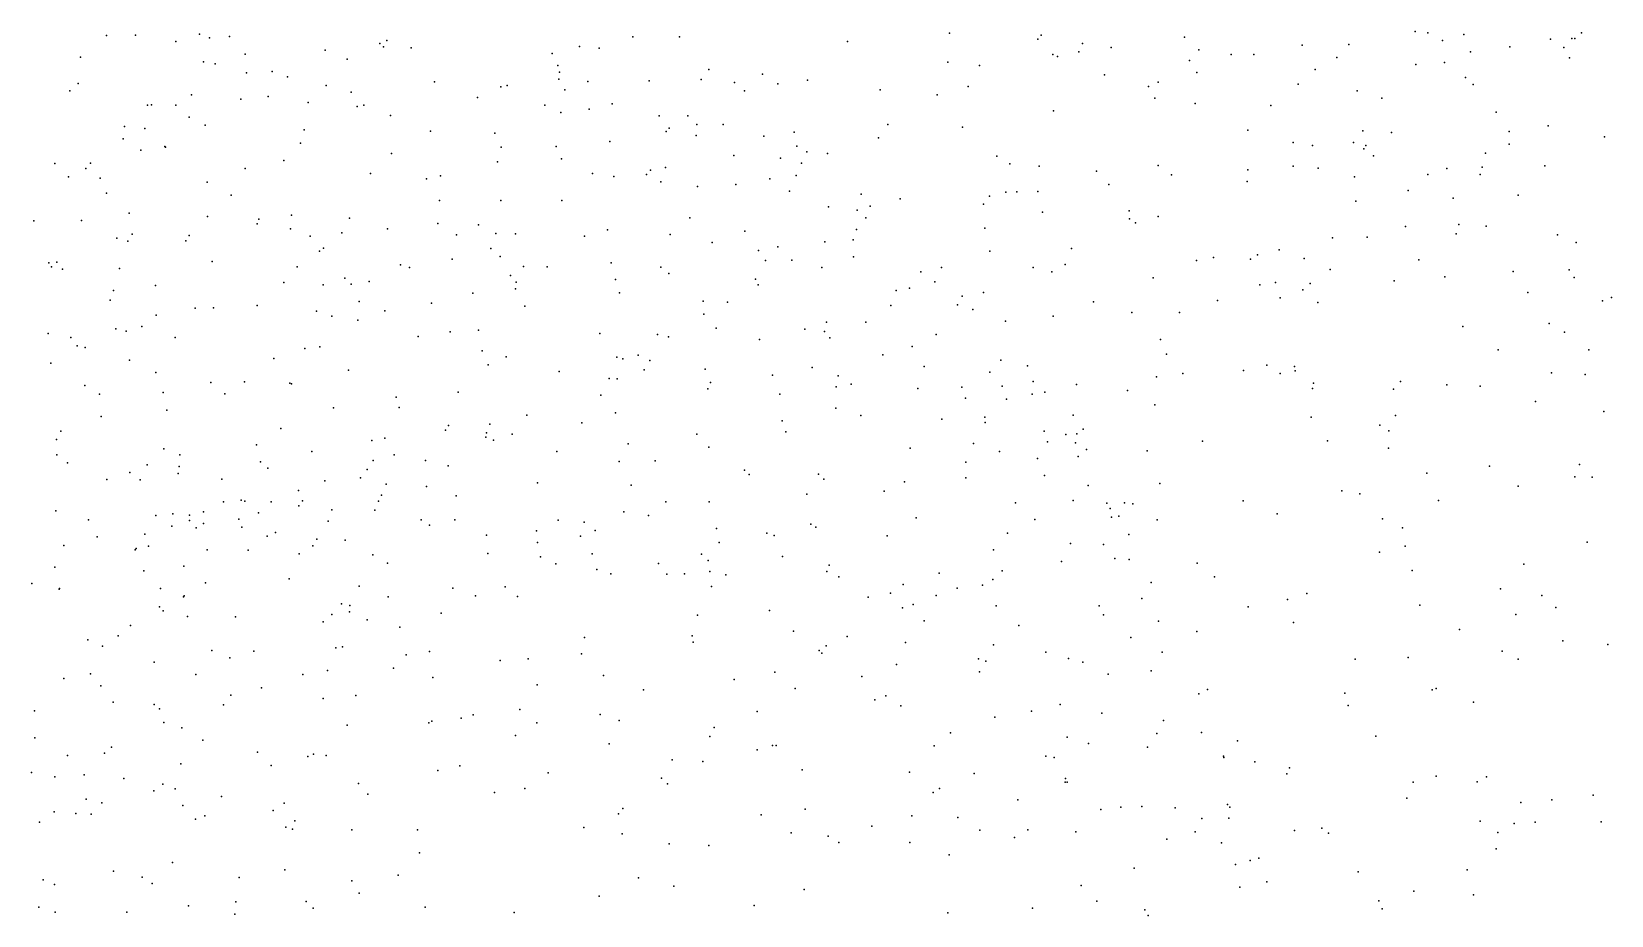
# Model space of a CAD drawing. Header units: metres. Extents: x -25 to 25, y -27.8 to 27.8.
# Drawn here: x 4.452 to 5.999, y 0.883 to 1.749 of the extents above; entities that cross this region are included whole.
import ezdxf

# ---------------------------------------------------------------- set-up
doc = ezdxf.new("R2010")
doc.units = ezdxf.units.M

msp = doc.modelspace()

# ---------------------------------------------------------------- linework, layer by layer
for p in [(5.8071, 1.749, 19.8038), (4.5255, 1.7452, -13.222), (4.554, 1.7454, 17.0735), (4.5934, 1.7394, -11.8794), (4.6167, 1.7466, 19.6564), (4.6263, 1.7429, 25.8584), (4.646, 1.7441, -13.2052), (4.7933, 1.7373, -7.84), (4.7969, 1.7342, 25.81), (4.8, 1.7402, 19.9473), (4.8238, 1.7332, -4.4605), (4.9889, 1.7343, -12.1426), (5.0411, 1.7438, -7.7922), (5.0868, 1.744, 19.1995), (5.2513, 1.7392, 19.0724), (5.3511, 1.7474, 18.9822), (5.4376, 1.7417, 21.8532), (5.4408, 1.7454, 25.6254), (5.4815, 1.7374, 19.8639), (5.5095, 1.7333, -2.3962), (5.5812, 1.7436, -20.5365), (5.6964, 1.7357, 15.4758), (5.7422, 1.7364, 21.591), (5.8195, 1.7477, 21.3877), (5.8339, 1.7404, 17.9484), (5.855, 1.7463, 19.2068), (5.8998, 1.7339, 22.1305), (5.9396, 1.7417, 17.914), (5.9527, 1.7333, -14.8607), (5.9607, 1.7423, 19.8916), (5.9635, 1.7421, -3.964), (5.9702, 1.7477, 20.8062), (4.5002, 1.7238, -13.4107), (4.6206, 1.7193, 19.5658), (4.6614, 1.7269, 19.4655), (4.7396, 1.7307, -11.9328), (4.7614, 1.7219, -13.1075), (4.962, 1.7275, -12.6801), (5.0079, 1.7327, -12.7729), (5.3495, 1.7191, -2.4481), (5.4525, 1.7264, 18.3382), (5.4569, 1.7246, 16.4506), (5.4779, 1.7293, -10.5628), (5.5863, 1.7207, -25.9559), (5.5954, 1.7312, 25.518), (5.6271, 1.7267, -9.0133), (5.6491, 1.7265, 18.0697), (5.7306, 1.7236, -11.0944), (5.8359, 1.7188, 20.098), (5.8614, 1.729, 25.2878), (5.9583, 1.7233, 21.1746), (4.6321, 1.7173, 19.7739), (4.6628, 1.7085, -19.069), (4.6879, 1.7099, -11.889), (4.7027, 1.7048, 19.926), (4.9677, 1.7158, -12.8764), (4.9685, 1.7023, -10.7009), (4.9692, 1.7091, -5.2303), (5.1081, 1.7021, -12.6471), (5.1155, 1.712, -12.5433), (5.1681, 1.7073, 19.0716), (5.3804, 1.7157, 19.9367), (5.5029, 1.7065, 18.2129), (5.5934, 1.7089, 19.8728), (5.7094, 1.7119, 18.0059), (5.808, 1.7166, 21.4672), (5.8566, 1.7039, 22.0584), (4.4896, 1.691, -13.4894), (4.4977, 1.6981, -4.0215), (4.6088, 1.687, -4.1545), (4.7407, 1.6961, -4.3205), (4.7653, 1.6897, 17.5399), (4.8468, 1.6999, 20.0192), (4.9119, 1.695, -12.9726), (4.918, 1.6963, 19.1914), (4.9745, 1.6918, 17.0176), (4.9971, 1.7, 20.0605), (5.0571, 1.7008, 17.9597), (5.1405, 1.699, -12.3877), (5.1503, 1.6908, -12.4751), (5.183, 1.6979, -19.3209), (5.2121, 1.7014, 20.0278), (5.2831, 1.6919, 18.8472), (5.339, 1.687, 22.2087), (5.3693, 1.6951, 18.5517), (5.5459, 1.6952, -15.0388), (5.5556, 1.6994, 21.2416), (5.6926, 1.6976, -3.914), (5.7504, 1.6911, 19.8771), (5.8639, 1.6972, 19.8987), (4.5658, 1.677, -6.037), (4.5696, 1.6773, -4.0769), (4.5934, 1.677, 17.4221), (4.6571, 1.6829, -13.2662), (4.684, 1.6855, 19.3605), (4.723, 1.6794, -3.9023), (4.7711, 1.6755, 17.0233), (4.7776, 1.6768, -10.8322), (4.8889, 1.6845, 17.7253), (4.9548, 1.677, -3.823), (4.9983, 1.6731, -4.8877), (5.0207, 1.6781, -12.0389), (5.453, 1.6714, -15.5797), (5.5524, 1.6839, 18.1072), (5.5916, 1.6786, 15.5902), (5.666, 1.6766, 10.9077), (5.7746, 1.6836, 21.8545), (4.5433, 1.6559, 19.6107), (4.6065, 1.6651, -13.3503), (4.6223, 1.6574, 19.8897), (4.8038, 1.6668, -11.9011), (4.9704, 1.6697, -12.9357), (5.0667, 1.6663, 19.0572), (5.0949, 1.6664, 20.0996), (5.1037, 1.6579, 18.1409), (5.1294, 1.6581, -12.7089), (5.2907, 1.658, 25.7058), (5.8866, 1.6702, 21.3504), (5.9375, 1.6566, 22.1052), (4.5419, 1.6439, -13.4817), (4.5632, 1.6539, 19.7559), (4.7191, 1.6527, 19.2678), (4.843, 1.6515, 19.1888), (4.9059, 1.6496, -11.9407), (5.0184, 1.6413, -11.533), (5.0737, 1.6512, -12.043), (5.0767, 1.6543, -12.8065), (5.1032, 1.6471, 16.8824), (5.1694, 1.6464, -12.6416), (5.1989, 1.6506, -12.4395), (5.2816, 1.6448, 18.6881), (5.364, 1.6554, 18.4299), (5.6433, 1.6523, -19.8995), (5.6876, 1.6403, 10.4492), (5.7469, 1.6404, 11.0933), (5.7559, 1.6517, 21.0618), (5.7839, 1.65, 10.2545), (5.8992, 1.651, 17.8665), (5.9926, 1.646, 19.9762), (4.5592, 1.6327, -11.7846), (4.5826, 1.6363, -11.0849), (4.5832, 1.6358, -7.9795), (4.7155, 1.6398, -11.84), (4.8048, 1.6296, -13.1737), (4.912, 1.6359, -13.0503), (4.966, 1.6363, -4.7327), (5.1398, 1.6277, -12.0809), (5.1857, 1.625, -12.1734), (5.2016, 1.6368, -12.2467), (5.2114, 1.6313, -15.5772), (5.2316, 1.6297, 20.1077), (5.3975, 1.6269, 18.2734), (5.7067, 1.6375, 19.9129), (5.7568, 1.634, 22.4409), (5.7589, 1.6374, 17.9058), (5.7664, 1.6272, -15.5015), (5.876, 1.63, 21.4305), (5.8993, 1.6388, 19.9623), (4.4751, 1.6198, -8.1954), (4.5054, 1.6149, 19.7059), (4.5098, 1.6202, -13.5562), (4.6612, 1.615, -11.8024), (4.6992, 1.6226, 20.0087), (4.7842, 1.61, 20.0768), (4.9085, 1.6213, -20.6983), (4.9713, 1.6243, -12.9944), (5.0016, 1.6101, -12.4116), (5.0584, 1.6131, -12.9047), (5.0729, 1.6157, -26.378), (5.2062, 1.62, -12.5838), (5.4102, 1.6193, 18.4447), (5.4391, 1.617, 18.1608), (5.4951, 1.6122, 16.185), (5.5555, 1.6179, 19.9843), (5.6433, 1.6134, 18.69), (5.6876, 1.617, -20.1501), (5.7121, 1.6151, 25.4366), (5.8382, 1.6147, 21.5571), (5.8728, 1.616, 21.973), (5.9342, 1.6174, -15.3689), (4.4882, 1.6068, -6.1966), (4.5193, 1.6055, 19.5284), (4.6243, 1.6014, 19.3243), (4.839, 1.6046, -26.4251), (4.8526, 1.6077, -11.8652), (5.0225, 1.6069, 20.1469), (5.0543, 1.6089, 18.9925), (5.0686, 1.6017, -2.4575), (5.1044, 1.5973, 18.9236), (5.1419, 1.5992, -12.7948), (5.1753, 1.6046, -12.7262), (5.201, 1.6081, 18.8208), (5.5071, 1.5993, 15.7198), (5.5686, 1.6088, -15.4139), (5.6428, 1.6022, 19.9802), (5.7477, 1.6066, 18.8918), (5.8197, 1.609, 21.6829), (5.8709, 1.609, -15.1513), (4.5255, 1.5907, 19.8157), (4.6475, 1.5887, -13.4001), (4.8516, 1.5834, 17.8885), (4.9119, 1.5836, -13.1134), (4.9715, 1.5834, 19.0255), (5.1944, 1.5926, -12.1093), (5.2645, 1.5896, -12.4143), (5.303, 1.5851, 18.3961), (5.3846, 1.5798, 20.1039), (5.3903, 1.5876, 21.4677), (5.4062, 1.5917, 21.6329), (5.4172, 1.5919, -2.3741), (5.4376, 1.5924, 21.2782), (5.7491, 1.5827, 20.1236), (5.8003, 1.5934, 19.2209), (5.8445, 1.5857, 20.2997), (5.9082, 1.5888, 10.0675), (4.4545, 1.5636, 19.6454), (4.5012, 1.5638, -13.6296), (4.5479, 1.571, -11.7278), (4.6246, 1.5677, 19.9865), (4.6746, 1.5651, -5.7833), (4.7068, 1.5692, 25.8749), (4.7635, 1.5662, -5.6155), (5.097, 1.5665, 20.1812), (5.2327, 1.5772, -3.9368), (5.2608, 1.574, -15.3466), (5.2691, 1.5666, -12.2045), (5.2735, 1.5781, 18.4753), (5.4423, 1.5721, -8.9283), (5.527, 1.5733, -7.6454), (5.5273, 1.5654, 15.9007), (5.5554, 1.5677, 17.983), (4.5508, 1.5506, -2.2634), (4.6064, 1.5492, -13.5157), (4.673, 1.5607, 17.6753), (4.7057, 1.5556, -20.7571), (4.725, 1.5485, -13.3448), (4.756, 1.5519, -11.7793), (4.8006, 1.5558, 19.1063), (4.8499, 1.5609, -13.1999), (4.8682, 1.55, 16.8659), (4.8899, 1.5596, 19.0523), (4.9067, 1.551, 25.809), (4.9262, 1.5509, -11.8425), (4.9936, 1.5484, -19.3261), (5.0161, 1.5548, 18.9387), (5.0777, 1.5501, -11.9134), (5.1507, 1.5535, 16.7281), (5.26, 1.5552, -12.668), (5.3856, 1.5565, 21.9388), (5.5332, 1.5617, -26.1305), (5.7602, 1.5476, -20.5471), (5.7979, 1.5581, -25.9553), (5.8474, 1.5508, 17.8232), (5.8501, 1.5601, 21.7925), (5.8769, 1.5582, 22.2392), (5.9466, 1.5499, 21.3756), (4.5358, 1.5466, 19.3764), (4.5465, 1.5436, 19.9223), (4.6031, 1.544, -13.1679), (4.734, 1.5339, -8.7365), (4.7382, 1.5368, -13.007), (4.9018, 1.5363, -11.2885), (5.1186, 1.5423, -12.9215), (5.1642, 1.5344, -11.9594), (5.1829, 1.5381, -11.1435), (5.229, 1.5431, -12.0486), (5.2567, 1.5451, -12.118), (5.3906, 1.5339, 18.1124), (5.4708, 1.5366, 18.0322), (5.6741, 1.5352, 15.5345), (5.7262, 1.5468, 17.8618), (5.965, 1.5425, 22.0331), (4.4692, 1.5225, -11.656), (4.4716, 1.5186, -4.0068), (4.4768, 1.523, 19.4582), (4.5383, 1.517, -4.4038), (4.6289, 1.5237, -11.7137), (4.7123, 1.5184, -2.307), (4.8136, 1.5205, 20.1463), (4.8223, 1.5178, -13.2686), (4.8641, 1.5261, -11.7934), (4.9112, 1.5286, -12.7491), (4.934, 1.5188, 18.9597), (4.9571, 1.5184, -4.9961), (5.0199, 1.5225, -11.8566), (5.0686, 1.5182, 18.8242), (5.171, 1.5248, 18.6181), (5.1968, 1.5249, -12.833), (5.2262, 1.5177, 18.3628), (5.2572, 1.5283, -2.3869), (5.3432, 1.5177, -12.3777), (5.4332, 1.518, 16.3328), (5.4646, 1.5207, -10.6321), (5.5929, 1.5246, 20.0639), (5.6097, 1.5278, 22.5338), (5.646, 1.5261, -11.0171), (5.6528, 1.5304, -2.293), (5.6986, 1.5268, 19.5305), (5.8109, 1.5253, -2.2772), (4.4826, 1.5161, -13.7022), (4.6991, 1.5032, -13.424), (4.7377, 1.5009, -11.7341), (4.7591, 1.5073, -11.5872), (4.7652, 1.5016, -4.4242), (4.7829, 1.5042, 18.1028), (4.9211, 1.51, -13.1757), (4.9269, 1.5034, 20.2), (5.0239, 1.506, -4.0089), (5.0764, 1.5121, -10.8197), (5.1613, 1.5064, 20.2068), (5.1637, 1.5008, 18.5099), (5.3231, 1.5137, -12.1881), (5.3368, 1.5037, -12.5493), (5.4514, 1.5137, 18.5639), (5.5506, 1.5078, 17.9064), (5.6552, 1.501, 17.8771), (5.6703, 1.5031, -10.5846), (5.7044, 1.5023, 20.0512), (5.7241, 1.516, -7.594), (5.7867, 1.5049, -20.3347), (5.8362, 1.5087, 20.0398), (5.9031, 1.5138, 21.6333), (5.9579, 1.5157, 20.0612), (5.9628, 1.5081, 21.9541), (4.5291, 1.4858, -11.6529), (4.5323, 1.4952, -11.4194), (4.5737, 1.5002, 25.9299), (4.8844, 1.4928, -5.2993), (4.9262, 1.4969, -2.3632), (5.028, 1.4929, 20.2096), (5.2988, 1.4952, -12.7015), (5.312, 1.4976, 22.1872), (5.3635, 1.4896, -12.4761), (5.3843, 1.4935, 25.6548), (5.6135, 1.4856, 21.0172), (5.6749, 1.488, 10.6945), (5.6973, 1.4961, 10.9517), (5.9177, 1.4932, 21.8036), (5.9994, 1.4883, -10.4752), (4.5743, 1.4713, -19.1372), (4.6123, 1.4779, 17.8494), (4.6305, 1.4783, 19.1718), (4.673, 1.4807, 20.0897), (4.7313, 1.4751, 18.2843), (4.7464, 1.4703, 20.1359), (4.7731, 1.4846, 19.0574), (4.7983, 1.4755, -11.8171), (4.8437, 1.483, 19.0044), (4.9352, 1.48, -11.7813), (5.11, 1.4848, -8.8237), (5.1105, 1.472, 18.5899), (5.1339, 1.484, -11.8788), (5.2938, 1.4805, -12.0423), (5.3589, 1.4812, 20.1751), (5.3739, 1.4768, -12.262), (5.4528, 1.4702, 21.1274), (5.4921, 1.4842, 20.1239), (5.5297, 1.4736, -19.6289), (5.5765, 1.4739, -4.078), (5.7119, 1.4836, 19.3778), (5.9906, 1.4851, 21.4133), (4.5346, 1.4578, 19.9502), (4.5447, 1.4556, 18.0506), (4.5602, 1.4601, 19.2545), (4.7716, 1.4663, -13.3724), (4.8621, 1.4548, -12.0562), (4.8899, 1.4565, -13.2503), (5.1227, 1.4585, 18.3976), (5.2096, 1.4575, 16.5864), (5.2287, 1.4551, -12.8802), (5.2306, 1.4644, -19.4231), (5.2692, 1.4644, 18.0175), (5.406, 1.4652, 17.921), (5.8539, 1.46, 17.7867), (5.9384, 1.4629, 25.2251), (5.9534, 1.4544, -20.7751), (4.4684, 1.4533, 19.8611), (4.4907, 1.4492, 19.3504), (4.4967, 1.4412, 16.6847), (4.5048, 1.4395, 18.6165), (4.5927, 1.4492, 18.3907), (4.7346, 1.44, -11.6914), (4.8307, 1.4503, -13.3167), (5.0088, 1.4531, -13.1434), (5.0652, 1.4523, -11.8106), (5.0761, 1.45, -13.0774), (5.165, 1.4474, 18.1085), (5.2341, 1.449, 18.4684), (5.3146, 1.4405, 17.9265), (5.3381, 1.4521, 16.4477), (5.5578, 1.4474, 17.8419), (4.4709, 1.4242, -6.1795), (4.5482, 1.427, -13.6967), (4.6895, 1.4288, 16.7348), (4.7199, 1.4384, -13.463), (4.8936, 1.4361, 18.8726), (4.917, 1.4303, -11.7341), (5.0255, 1.43, 18.6511), (5.0311, 1.4284, 18.4139), (5.0462, 1.4321, 18.5041), (5.0578, 1.4266, 18.3262), (5.2859, 1.4324, -26.3354), (5.4013, 1.427, -12.2026), (5.5636, 1.4328, 20.1125), (5.8884, 1.4371, 10.202), (5.9772, 1.4373, 21.747), (4.5738, 1.415, 20.0178), (4.7626, 1.4174, 18.4707), (4.8992, 1.4225, -4.8308), (4.969, 1.4159, 18.7238), (5.0178, 1.4091, 16.6833), (5.0258, 1.4087, -11.7605), (5.052, 1.4175, 18.1674), (5.112, 1.4183, 18.0488), (5.1779, 1.4122, -11.8513), (5.2165, 1.42, 17.9322), (5.2421, 1.4116, 20.2325), (5.3265, 1.421, 21.7875), (5.3908, 1.4152, -12.6455), (5.4277, 1.4215, -10.8886), (5.5539, 1.4108, 15.6503), (5.5796, 1.4139, 18.8), (5.6392, 1.417, 17.8044), (5.6621, 1.422, 25.4533), (5.6751, 1.414, 20.1073), (5.6892, 1.421, 19.1847), (5.6897, 1.4165, -26.1237), (5.9408, 1.4145, -7.4685), (5.9738, 1.4129, 20.1191), (4.5043, 1.4022, -11.5761), (4.5188, 1.3937, -26.4299), (4.5809, 1.3954, -4.1976), (4.6279, 1.4051, -8.0534), (4.6413, 1.3941, 19.0787), (4.6606, 1.4059, -11.6429), (4.705, 1.4044, -5.639), (4.7069, 1.4039, 19.0271), (4.87, 1.3956, 20.2101), (5.0098, 1.3926, 25.817), (5.1144, 1.399, -2.3035), (5.1171, 1.4051, -7.7324), (5.185, 1.3937, 25.755), (5.2403, 1.4008, 21.3634), (5.255, 1.4036, -11.9177), (5.3203, 1.3994, -12.8045), (5.3632, 1.4007, 17.8413), (5.4026, 1.4016, 22.469), (5.432, 1.3937, -12.5294), (5.433, 1.4062, -12.3156), (5.4446, 1.3957, -12.4142), (5.4754, 1.4031, -2.2752), (5.5255, 1.3974, 20.1671), (5.7066, 1.3992, 10.5279), (5.7078, 1.4044, 20.8429), (5.7861, 1.3985, -4.179), (5.7927, 1.4061, 20.6234), (5.8383, 1.4028, 22.3161), (5.871, 1.4016, 20.1033), (4.5847, 1.3779, 19.1424), (4.7479, 1.3804, -19.2576), (4.8092, 1.3908, -13.4015), (4.8123, 1.3807, 25.8973), (5.2397, 1.38, 17.8377), (5.3668, 1.3899, -12.7381), (5.407, 1.3889, -20.5939), (5.5524, 1.3834, 17.7748), (5.925, 1.3867, 17.7503), (4.5203, 1.3719, 19.2267), (4.8604, 1.3629, -12.3871), (4.9009, 1.3643, 18.1511), (4.9373, 1.3733, 18.2502), (4.991, 1.3655, 20.2483), (5.0241, 1.3753, 17.9417), (5.1874, 1.3677, -20.587), (5.2644, 1.3729, -12.9241), (5.3436, 1.3692, 18.6065), (5.3857, 1.3713, -12.0281), (5.3861, 1.3659, 19.8371), (5.4724, 1.3732, 19.6982), (5.7054, 1.3712, -10.8213), (5.7727, 1.3634, 17.7377), (5.788, 1.3729, 15.5252), (5.9919, 1.3769, 15.4675), (4.4767, 1.3493, -11.4836), (4.4808, 1.3575, -13.8274), (4.6964, 1.3601, -13.5656), (4.7855, 1.3483, 20.1964), (4.7983, 1.3505, -11.6437), (4.8575, 1.3584, 16.695), (4.897, 1.3517, 18.672), (4.8976, 1.356, -11.6687), (4.9047, 1.3488, 18.009), (4.923, 1.3546, 18.3991), (5.1036, 1.3546, 20.2607), (5.191, 1.3568, -11.8104), (5.4439, 1.3576, -12.1629), (5.4472, 1.3469, -12.6475), (5.4651, 1.3541, 17.7512), (5.4744, 1.3462, 20.2066), (5.476, 1.3549, -12.3534), (5.4822, 1.3595, 15.9995), (5.5989, 1.3476, 19.3769), (5.7215, 1.348, 20.1348), (5.7815, 1.3577, -8.9522), (4.477, 1.3344, -4.0882), (4.5818, 1.3401, -8.5398), (4.5974, 1.3343, -11.5506), (4.6725, 1.344, -4.3935), (4.7266, 1.3375, 18.9154), (4.8073, 1.3342, -13.456), (4.9666, 1.3376, 17.8847), (5.0365, 1.3452, -11.7138), (5.1155, 1.3419, 17.8103), (5.3125, 1.3408, 21.9204), (5.3747, 1.3455, -4.0681), (5.4002, 1.3375, 25.6801), (5.4373, 1.3306, -12.0831), (5.4773, 1.3327, -12.5547), (5.4852, 1.3394, -12.2633), (5.5446, 1.3383, 25.5647), (5.7812, 1.3408, -20.8258), (4.4873, 1.3263, 19.9508), (4.5484, 1.3169, -11.4925), (4.5653, 1.3246, 20.0423), (4.5957, 1.3159, 19.0334), (4.5967, 1.3227, 19.852), (4.6764, 1.3274, 20.1446), (4.6834, 1.3212, -11.593), (4.781, 1.32, 18.782), (4.7868, 1.3288, 18.1736), (4.838, 1.3288, 18.3755), (4.8601, 1.3235, 18.5931), (5.0275, 1.3278, 17.8067), (5.0628, 1.3283, -13.2029), (5.1505, 1.3194, 17.7192), (5.2228, 1.3152, 20.2626), (5.3672, 1.327, 20.2457), (5.8186, 1.3164, 11.0363), (5.8801, 1.3231, 17.7103), (5.9682, 1.3249, -10.7764), (4.5258, 1.3101, -6.0112), (4.5585, 1.3099, -13.7857), (4.6385, 1.3103, -11.7816), (4.7393, 1.3089, 18.3387), (4.7742, 1.3117, 18.4446), (4.7995, 1.3056, 17.8681), (4.8391, 1.3033, -4.9437), (4.9477, 1.3067, -13.3207), (5.0395, 1.3045, 17.7141), (5.155, 1.3149, 21.1889), (5.2281, 1.3104, -13.0453), (5.3071, 1.3077, -11.8751), (5.367, 1.3119, -12.8501), (5.4442, 1.3142, 18.7532), (5.4868, 1.3043, 20.8543), (5.557, 1.3061, -7.4501), (5.9081, 1.3037, 2.3522), (5.9635, 1.3128, 22.166), (5.9804, 1.3123, 20.1735), (4.64, 1.2883, 18.2593), (4.6574, 1.29, 20.1597), (4.661, 1.2889, -8.3312), (4.6868, 1.2882, 18.4306), (4.7135, 1.2995, 17.9213), (4.7139, 1.2842, 18.6776), (4.7174, 1.2891, -13.6034), (4.7919, 1.289, -4.7326), (4.7949, 1.2948, 18.6179), (4.8681, 1.2942, -13.4181), (5.0735, 1.2884, -26.4332), (5.1158, 1.2881, -11.7095), (5.2115, 1.2959, 19.8937), (5.2872, 1.2987, 22.2986), (5.4158, 1.2871, -11.9934), (5.4724, 1.2897, 20.3525), (5.5054, 1.2869, -12.2096), (5.5225, 1.2872, -12.4497), (5.5306, 1.2862, 20.6889), (5.6388, 1.2892, 20.1799), (5.7353, 1.299, 10.7387), (5.753, 1.296, -7.32), (5.83, 1.2894, 20.1476), (4.4758, 1.2795, 19.5832), (4.5079, 1.2706, 20.8495), (4.5738, 1.2749, 18.1392), (4.5904, 1.2766, -5.7449), (4.6069, 1.2752, 18.3597), (4.607, 1.2698, 17.975), (4.6207, 1.2786, 20.0977), (4.6553, 1.2711, 18.5185), (4.6743, 1.2774, 18.7906), (4.7428, 1.2693, -4.2349), (4.7464, 1.2804, -5.3623), (4.7885, 1.2802, 19.9174), (4.8337, 1.2707, -11.6002), (4.8667, 1.2705, 17.7025), (4.9679, 1.2702, -20.6793), (5.0323, 1.2786, 20.2628), (5.0564, 1.2747, 19.9642), (5.3184, 1.2727, -12.9589), (5.4348, 1.2709, 19.5404), (5.5085, 1.2818, 15.8259), (5.5097, 1.2733, 18.8918), (5.5171, 1.2741, 20.5188), (5.5547, 1.2705, 19.1285), (5.6722, 1.2764, 17.6592), (5.7751, 1.2717, 17.6608), (4.5163, 1.2541, 18.3249), (4.563, 1.2567, 18.4395), (4.5897, 1.2645, 18.9016), (4.6133, 1.2627, 19.6817), (4.6207, 1.267, -11.4944), (4.658, 1.2633, 18.7397), (4.6829, 1.2546, -11.5266), (4.691, 1.2583, -2.0992), (4.842, 1.2653, 20.0835), (4.8976, 1.2557, 20.2415), (4.9468, 1.2598, 21.1271), (4.9897, 1.2546, 20.1504), (4.9933, 1.2683, 20.9646), (5.004, 1.2603, -13.3071), (5.123, 1.2621, -2.1563), (5.1722, 1.2575, -13.157), (5.1794, 1.2554, -11.7423), (5.2152, 1.2665, 21.6084), (5.2203, 1.2634, 20.2324), (5.2902, 1.2549, 17.6074), (5.4079, 1.2577, 17.612), (5.5268, 1.2562, -12.3247), (5.7947, 1.2627, 10.4923), (4.4837, 1.2455, 18.1155), (4.5535, 1.2413, 18.6174), (4.5547, 1.2426, 18.828), (4.5668, 1.2447, 18.7227), (4.6242, 1.2411, -13.7613), (4.6642, 1.2408, 17.7946), (4.7275, 1.2451, -12.0964), (4.7315, 1.2515, 20.804), (4.7594, 1.2506, 20.9691), (4.9477, 1.2485, 19.8105), (5.1256, 1.2484, 20.8345), (5.3942, 1.2413, -12.885), (5.4697, 1.2474, 20.2327), (5.5021, 1.2464, 17.6092), (5.7722, 1.2389, -2.2101), (5.7975, 1.2449, -26.2505), (5.9755, 1.2487, 17.663), (4.475, 1.2242, 17.972), (4.6013, 1.2252, 17.8515), (4.7143, 1.2372, -4.6038), (4.7865, 1.2364, -5.1177), (4.8006, 1.2282, 20.4661), (4.8991, 1.2377, 20.2779), (4.9506, 1.2343, -2.1029), (4.9655, 1.2275, 20.6896), (5.0012, 1.2373, -11.642), (5.0661, 1.2279, 16.5437), (5.1083, 1.2371, 19.7352), (5.1148, 1.2309, -13.2345), (5.1875, 1.2346, 17.5738), (5.2334, 1.2263, 20.4989), (5.461, 1.2298, -12.7834), (5.513, 1.2326, -12.6138), (5.527, 1.2317, -12.5364), (5.5938, 1.228, -8.8956), (5.9135, 1.2273, 10.2467), (4.4525, 1.2081, -11.1313), (4.562, 1.2205, 18.9239), (4.6224, 1.2088, 25.9932), (4.7045, 1.2127, -13.6829), (5.0057, 1.2218, 21.3381), (5.0195, 1.2176, 20.4773), (5.0742, 1.2173, 17.565), (5.0916, 1.2178, -8.7638), (5.1166, 1.2199, 20.6361), (5.1321, 1.2166, 18.6805), (5.2309, 1.2199, 25.8744), (5.2428, 1.2148, -11.7772), (5.3059, 1.2074, -11.8286), (5.3412, 1.2183, 20.2617), (5.3937, 1.212, -2.1341), (5.4027, 1.2205, -11.9463), (5.5486, 1.2092, -12.4163), (5.6108, 1.2149, -2.1787), (5.8043, 1.2209, 10.8724), (4.4792, 1.2028, 19.3434), (4.4796, 1.2034, -13.9154), (4.5784, 1.2034, 20.0455), (4.6009, 1.1952, 17.7515), (4.6015, 1.1962, 19.4797), (4.7729, 1.2055, 20.1909), (4.8014, 1.1952, -12.5444), (4.8648, 1.2037, -13.4979), (4.8871, 1.1962, 19.6504), (4.916, 1.205, -13.4373), (4.9281, 1.1955, 17.5628), (5.118, 1.2054, -11.6754), (5.2715, 1.1947, 17.5164), (5.2933, 1.1987, 19.5296), (5.3382, 1.1963, 18.8237), (5.3586, 1.2035, -11.8831), (5.3834, 1.2065, 17.5379), (5.5396, 1.1936, -12.2241), (5.6821, 1.1926, 22.5126), (5.7011, 1.1983, 25.388), (5.8907, 1.2031, -20.9765), (5.9312, 1.1964, -8.9882), (4.5775, 1.1853, -4.3741), (4.5809, 1.1816, -11.3587), (4.6048, 1.176, -13.814), (4.7461, 1.1777, 19.5587), (4.7557, 1.1882, 17.6226), (4.7637, 1.1803, 16.5909), (4.7638, 1.1866, -13.6335), (4.8532, 1.179, 20.2241), (5.1044, 1.1771, -13.2855), (5.1748, 1.1818, -13.213), (5.305, 1.1843, 22.1564), (5.3156, 1.1875, -7.5922), (5.3968, 1.1862, -12.9326), (5.4978, 1.1862, -26.2779), (5.5019, 1.1775, 17.5334), (5.6436, 1.1854, 20.2016), (5.8118, 1.1871, 25.2599), (5.9058, 1.1777, 20.1989), (5.9449, 1.1846, 17.616), (4.5489, 1.1672, -11.2776), (4.652, 1.1755, -26.4368), (4.7376, 1.1706, -4.8786), (4.7809, 1.1725, -11.5037), (4.8129, 1.1655, -8.1938), (5.1984, 1.1615, -11.7194), (5.3262, 1.1718, -13.0427), (5.419, 1.167, 19.0546), (5.5557, 1.1714, -12.2997), (5.5934, 1.1613, 17.5404), (5.6881, 1.17, 17.5612), (5.8507, 1.1631, 2.4319), (4.5074, 1.153, 17.765), (4.5217, 1.1468, -11.859), (4.537, 1.1568, -13.0158), (4.7502, 1.1451, 21.2065), (4.7568, 1.1461, -2.0035), (4.9936, 1.1552, -13.4063), (5.0991, 1.1569, 17.4781), (5.1002, 1.1507, 19.563), (5.2304, 1.147, 20.2745), (5.251, 1.1562, 21.8463), (5.308, 1.1504, -8.8401), (5.3942, 1.1481, 16.1834), (5.5288, 1.1553, -12.1464), (5.9518, 1.1522, 22.2779), (5.996, 1.1484, 20.2289), (4.5724, 1.1313, -1.9964), (4.6287, 1.1426, 17.6404), (4.6464, 1.1353, -5.3325), (4.6699, 1.142, 20.1279), (4.8189, 1.1384, 26.0463), (4.8419, 1.1416, 17.5219), (4.9112, 1.1328, 18.8121), (4.9386, 1.1344, 17.4798), (4.9906, 1.1393, -1.9753), (5.2234, 1.1427, -20.6524), (5.2262, 1.14, 17.4581), (5.3795, 1.1344, 22.3891), (5.3866, 1.132, -11.8852), (5.4455, 1.1409, -12.908), (5.4676, 1.1347, 25.8026), (5.4819, 1.1311, 15.8633), (5.5594, 1.1411, 15.6927), (5.7486, 1.1341, -19.7965), (5.8002, 1.1358, 20.1859), (5.8925, 1.1418, 2.2761), (5.908, 1.1341, 11.1765), (4.4839, 1.1153, -11.1148), (4.5099, 1.1197, -5.793), (4.6129, 1.1192, 19.1271), (4.7177, 1.119, 17.543), (4.742, 1.1229, 20.1723), (4.8066, 1.1254, -13.6341), (4.8451, 1.1162, -19.3282), (5.0123, 1.118, -11.5889), (5.1404, 1.1143, -13.3027), (5.1801, 1.1212, 16.4239), (5.2653, 1.1171, -11.7568), (5.2992, 1.1287, -2.0306), (5.3805, 1.1217, 17.4526), (5.5066, 1.1194, -12.8092), (5.5485, 1.1228, -12.6626), (4.5201, 1.1078, -13.9304), (4.6474, 1.0987, -11.3266), (4.6772, 1.106, -13.7966), (4.9474, 1.1088, -11.5376), (5.0516, 1.104, -13.3953), (5.2, 1.1052, 21.6812), (5.5953, 1.1, -12.3323), (5.6038, 1.1043, -12.426), (5.7384, 1.1009, -7.1329), (5.8237, 1.1041, 17.5355), (5.8277, 1.1053, 10.6202), (4.4549, 1.0834, -4.2973), (4.5322, 1.0918, -11.1651), (4.5722, 1.0898, 21.0963), (4.5775, 1.0853, -19.2421), (4.6402, 1.0892, 17.5574), (4.7376, 1.0954, -11.407), (4.7699, 1.0984, -13.7035), (4.9305, 1.0847, -13.5238), (5.278, 1.0943, 18.9583), (5.2888, 1.0983, -13.1505), (5.3035, 1.0883, 19.1959), (5.4314, 1.0832, -20.705), (5.4596, 1.0896, -4.0588), (5.7415, 1.0888, 17.513), (5.8642, 1.0919, 10.3782), (4.5817, 1.072, -11.2107), (4.7614, 1.0695, 19.1102), (4.8412, 1.0717, -11.4527), (4.8442, 1.0733, 19.3816), (4.8728, 1.0763, 20.2198), (4.8846, 1.0796, -13.5797), (4.9471, 1.0718, -26.4393), (5.0091, 1.0799, 26.0957), (5.0277, 1.074, 17.4249), (5.1629, 1.0829, -11.6623), (5.3957, 1.0774, -13.0329), (5.5003, 1.0812, -12.0072), (5.5609, 1.0741, 20.2273), (4.4555, 1.0571, -10.9598), (4.5994, 1.0667, 20.0334), (4.6199, 1.0548, -5.1356), (4.9262, 1.0593, 16.5205), (5.1166, 1.0584, -1.8808), (5.1207, 1.0671, 20.2694), (5.3523, 1.0619, -13.1042), (5.4664, 1.0576, -7.3994), (5.5542, 1.0613, -12.7107), (5.5981, 1.0622, -12.2731), (5.6331, 1.0541, 17.4608), (5.7688, 1.0587, 22.4888), (4.4873, 1.0397, 15.0158), (4.5235, 1.0419, -11.0758), (4.5306, 1.048, -4.5497), (4.6735, 1.0431, -13.8406), (4.7226, 1.0386, -11.3552), (4.7282, 1.041, -13.7927), (4.7406, 1.0398, 17.4565), (5.018, 1.051, -11.566), (5.1629, 1.0453, -13.3307), (5.1778, 1.0496, 26.0908), (5.1815, 1.0495, 19.079), (5.336, 1.0493, -11.8001), (5.4454, 1.0389, 15.9967), (5.4536, 1.0377, -11.9415), (5.4874, 1.0513, -12.927), (5.545, 1.0479, -12.1221), (5.6195, 1.0391, -12.4988), (5.6199, 1.0376, -12.4112), (4.4522, 1.0231, 19.8595), (4.5983, 1.0315, 17.509), (4.6869, 1.0299, -12.2002), (4.8502, 1.025, -13.6682), (4.8717, 1.0297, 26.1489), (4.9582, 1.0227, -20.7652), (5.0794, 1.0356, 19.2178), (5.1097, 1.0339, 17.3874), (5.2069, 1.0258, -11.6878), (5.312, 1.0232, -13.1834), (5.3753, 1.0219, 22.2283), (5.6503, 1.0336, -2.0933), (5.6815, 1.0216, 15.6709), (5.6841, 1.0275, 2.3556), (4.4748, 1.0189, -5.6535), (4.5036, 1.0207, -5.453), (4.5426, 1.0173, -13.9678), (4.5807, 1.0116, -4.9576), (4.5929, 1.0069, 16.4973), (4.7724, 1.0121, -1.8509), (4.9352, 1.0074, -13.5856), (5.069, 1.0175, -13.4464), (5.075, 1.012, -4.0925), (5.3414, 1.0075, 17.3773), (5.4646, 1.0137, 20.2417), (5.4647, 1.017, 17.4002), (5.4665, 1.0137, -12.9871), (5.8054, 1.0137, -20.9113), (5.8278, 1.0196, -2.1157), (5.8678, 1.0139, -6.9092), (5.8771, 1.0189, 10.8213), (4.5058, 0.997, 2.5063), (4.5211, 0.9932, -10.9997), (4.5718, 1.0051, -11.1128), (4.6003, 0.9908, 26.1409), (4.6381, 0.9996, -13.8985), (4.6994, 0.9931, -12.7207), (4.7815, 1.0018, -11.3814), (4.9055, 1.0034, -11.4542), (5.3353, 1.0034, 21.9507), (5.418, 0.9962, -13.0677), (5.6234, 0.9917, 25.7964), (5.7989, 0.9978, 20.1926), (5.9108, 0.9937, 10.2547), (5.9412, 0.9961, 17.4708), (5.9815, 1.0009, 2.5638), (4.4743, 0.9844, -4.2879), (4.4956, 0.9829, -14.0205), (4.5104, 0.9821, -5.2669), (4.6126, 0.9772, 20.0126), (4.6219, 0.9807, 2.8583), (4.6889, 0.9857, -11.2644), (4.7099, 0.9757, 20.1059), (5.0269, 0.9826, 20.2437), (5.0311, 0.9877, 17.3669), (5.1668, 0.9816, -11.6465), (5.2099, 0.9871, -19.5087), (5.3143, 0.9805, -11.7708), (5.3593, 0.9789, 26.0764), (5.4993, 0.9868, -11.9949), (5.5188, 0.9892, -12.8906), (5.5395, 0.9898, 22.556), (5.5722, 0.9885, -12.1692), (5.5984, 0.9778, -12.682), (5.6247, 0.9783, -12.3348), (5.6258, 0.989, -12.5569), (5.871, 0.9755, 10.5174), (4.46, 0.9745, -10.8724), (4.7013, 0.9696, 17.4053), (4.7078, 0.9675, -4.1876), (4.7659, 0.9668, -13.8052), (4.8303, 0.9669, 20.1741), (4.993, 0.969, -11.516), (5.0306, 0.963, 26.2053), (5.1961, 0.9638, 17.3428), (5.2324, 0.9607, -13.3203), (5.275, 0.9704, 20.2584), (5.3809, 0.9665, 20.2511), (5.4148, 0.9594, -11.8792), (5.428, 0.967, -8.8773), (5.4748, 0.9649, 15.8484), (5.5918, 0.965, 20.2155), (5.689, 0.9661, 20.2034), (5.7158, 0.9686, 2.1447), (5.7222, 0.9636, 25.5815), (5.8882, 0.9642, 20.2263), (5.9041, 0.973, 11.0006), (5.9246, 0.9744, 22.3977), (5.9893, 0.9746, 20.2565), (4.8322, 0.9443, -13.7559), (5.0765, 0.9532, -1.7278), (5.1153, 0.9515, 20.2538), (5.2429, 0.9546, 21.7442), (5.3123, 0.9546, -13.2359), (5.5641, 0.9578, -12.78), (5.6174, 0.9541, -12.2582), (5.8866, 0.9483, -19.8371), (4.5901, 0.935, -13.9772), (5.3508, 0.9425, -1.8427), (5.5319, 0.9294, 25.9764), (5.6314, 0.933, -12.6267), (5.6456, 0.9369, -12.4889), (5.6541, 0.9391, 17.3882), (4.4636, 0.9178, -5.1326), (4.4747, 0.9132, -10.8304), (4.5325, 0.9262, 17.4451), (4.5605, 0.9205, -1.8307), (4.5704, 0.9143, -10.9769), (4.6554, 0.9203, -11.1462), (4.7002, 0.9278, -13.8944), (4.7658, 0.9168, -19.3363), (4.8113, 0.9224, 21.3576), (5.0466, 0.9197, -13.5452), (5.662, 0.9159, -19.7216), (5.7515, 0.9257, -4.1012), (5.8581, 0.9278, 15.7344), (4.7729, 0.9049, -11.2732), (5.0081, 0.9018, 17.3081), (5.0813, 0.9118, -11.5679), (5.2089, 0.9085, -13.3857), (5.4801, 0.9123, -13.0357), (5.6354, 0.9106, -12.3168), (5.8059, 0.9069, -26.3903), (5.8644, 0.9033, 17.3939), (4.4594, 0.8911, 20.9987), (4.4752, 0.8863, 19.8578), (4.5455, 0.8862, 19.9255), (4.606, 0.8925, 2.434), (4.6511, 0.8841, 21.2413), (4.6521, 0.8964, -13.952), (4.721, 0.8966, 26.2152), (4.7279, 0.8902, 20.0885), (4.8378, 0.8911, -11.3302), (4.9248, 0.886, -13.7015), (5.1598, 0.8928, -8.5313), (5.3494, 0.8856, -11.7885), (5.4325, 0.8901, -11.8944), (5.4956, 0.8971, -11.9796), (5.5423, 0.8886, -1.9227), (5.5457, 0.883, -20.8252), (5.7715, 0.8973, 2.4794), (5.7749, 0.8896, -8.9525)]:
    msp.add_point(p)

doc.saveas('drawing.dxf')
